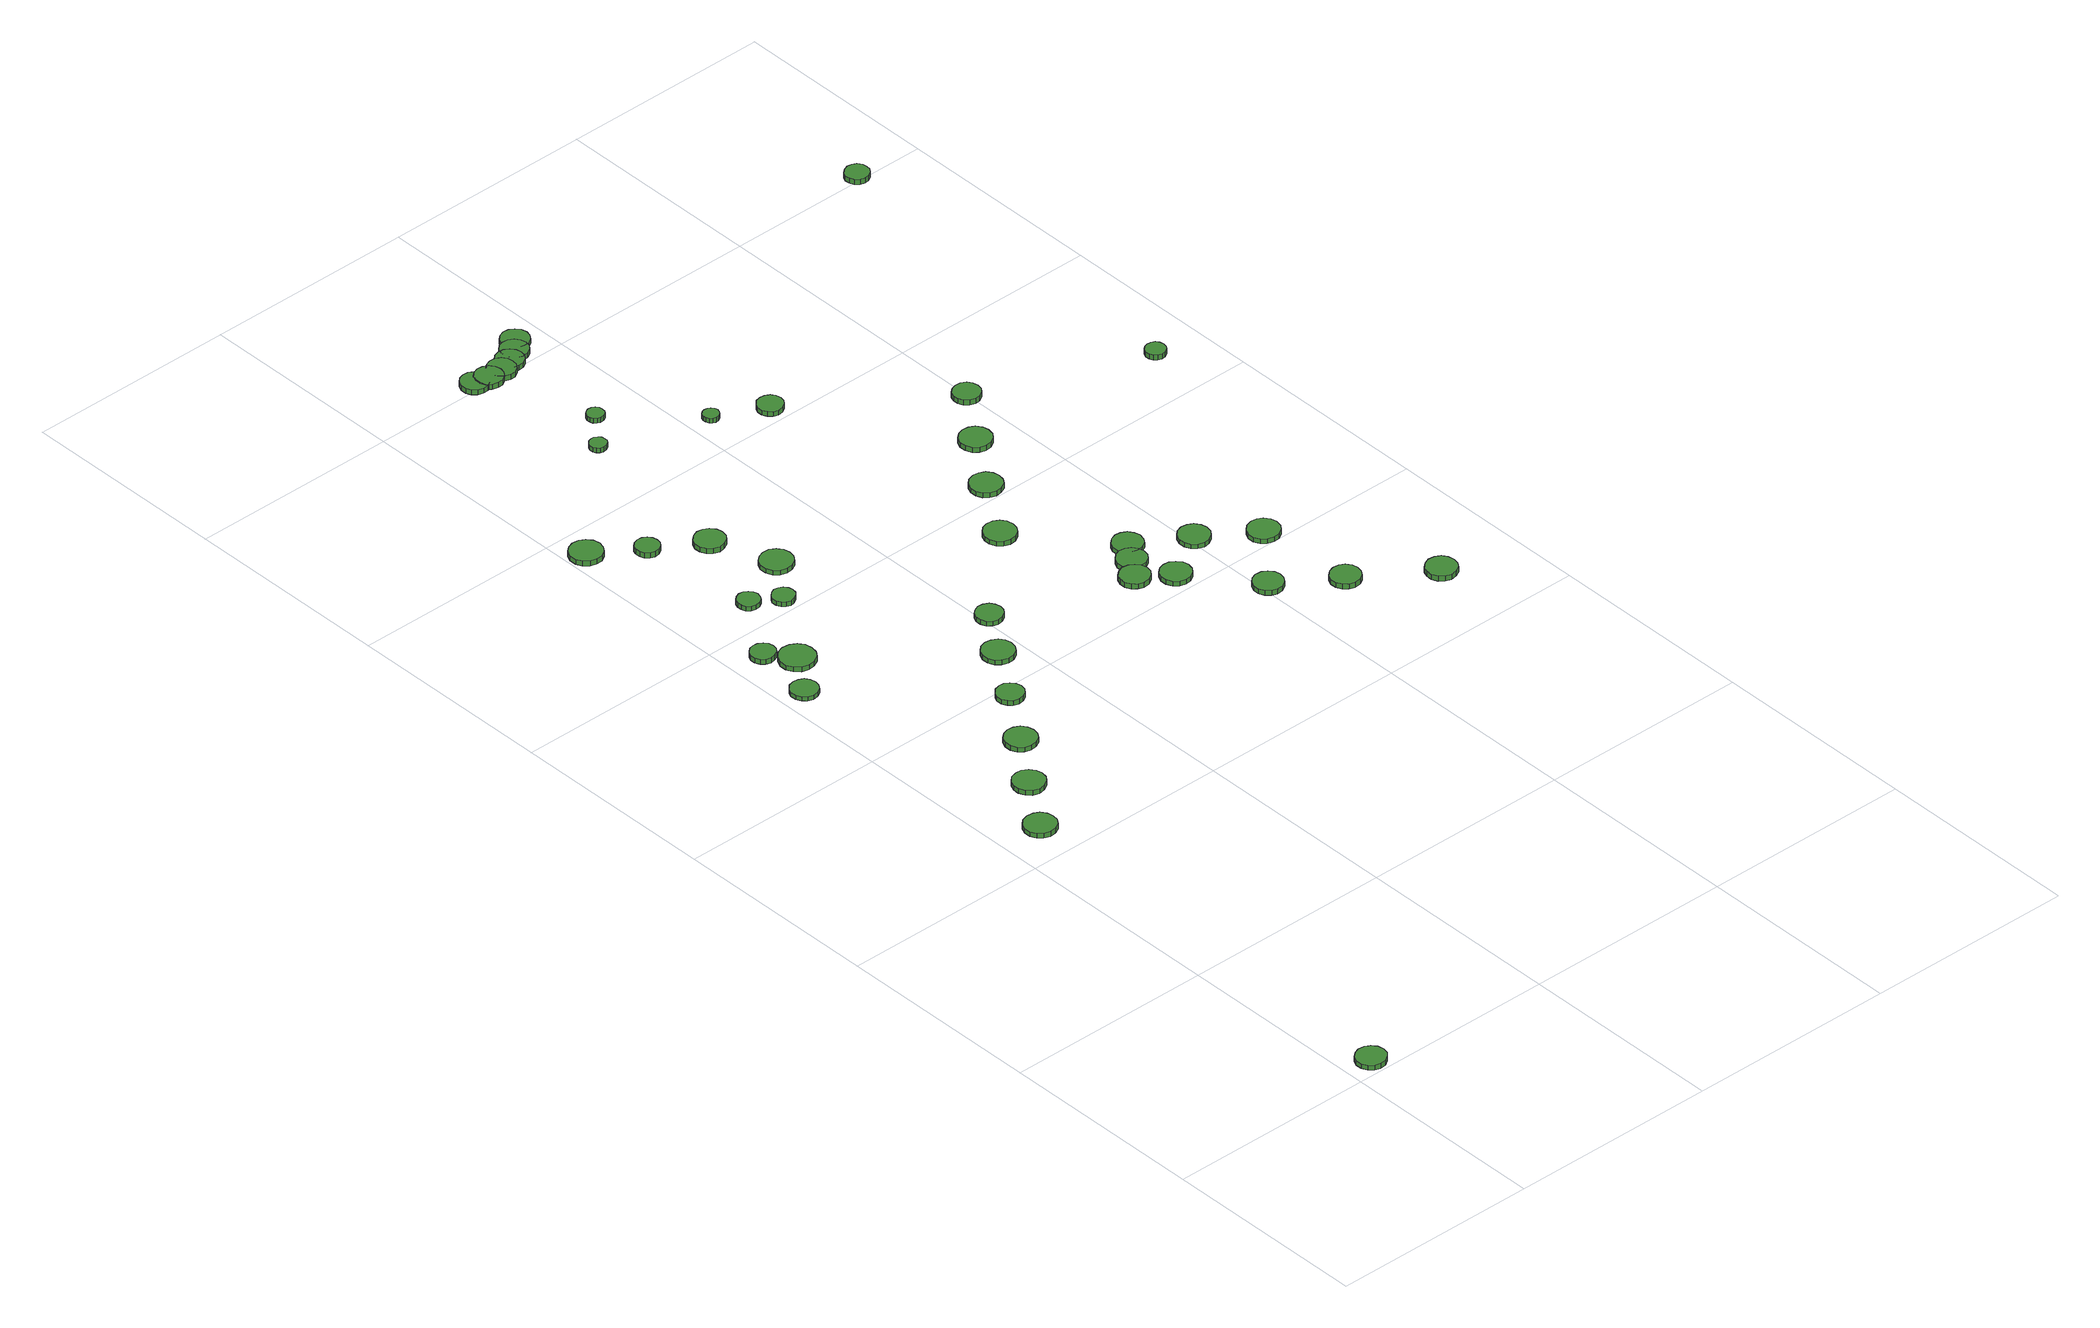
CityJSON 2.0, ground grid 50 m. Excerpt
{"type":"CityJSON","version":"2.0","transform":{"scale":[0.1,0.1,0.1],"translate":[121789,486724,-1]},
"CityObjects":{
"tree1":{"type":"SolitaryVegetationObject","attributes":{"function":"something"},"geometry":[{"type":"MultiSurface","lod":"1","boundaries":[[[0,1,2,3,4,5,6,7,8,9,10,11,12,13,14]],[[15,16,17,18,19,20,21,22,23,24,25,26,27,28,29]],[[0,29,28,1]],[[1,28,27,2]],[[2,27,26,3]],[[3,26,25,4]],[[4,25,24,5]],[[5,24,23,6]],[[6,23,22,7]],[[7,22,21,8]],[[8,21,20,9]],[[9,20,19,10]],[[10,19,18,11]],[[11,18,17,12]],[[12,17,16,13]],[[13,16,15,14]],[[14,15,29,0]]]}]},
"tree2":{"type":"SolitaryVegetationObject","attributes":{"function":"something"},"geometry":[{"type":"MultiSurface","lod":"1","boundaries":[[[30,31,32,33,34,35,36,37,38,39,40,41,42,43,44]],[[45,46,47,48,49,50,51,52,53,54,55,56,57,58,59]],[[30,59,58,31]],[[31,58,57,32]],[[32,57,56,33]],[[33,56,55,34]],[[34,55,54,35]],[[35,54,53,36]],[[36,53,52,37]],[[37,52,51,38]],[[38,51,50,39]],[[39,50,49,40]],[[40,49,48,41]],[[41,48,47,42]],[[42,47,46,43]],[[43,46,45,44]],[[44,45,59,30]]]}]},
"tree3":{"type":"SolitaryVegetationObject","attributes":{"function":"something"},"geometry":[{"type":"MultiSurface","lod":"1","boundaries":[[[60,61,62,63,64,65,66,67,68,69,70,71,72,73,74]],[[75,76,77,78,79,80,81,82,83,84,85,86,87,88,89]],[[60,89,88,61]],[[61,88,87,62]],[[62,87,86,63]],[[63,86,85,64]],[[64,85,84,65]],[[65,84,83,66]],[[66,83,82,67]],[[67,82,81,68]],[[68,81,80,69]],[[69,80,79,70]],[[70,79,78,71]],[[71,78,77,72]],[[72,77,76,73]],[[73,76,75,74]],[[74,75,89,60]]]}]},
"tree4":{"type":"SolitaryVegetationObject","attributes":{"function":"something"},"geometry":[{"type":"MultiSurface","lod":"1","boundaries":[[[90,91,92,93,94,95,96,97,98,99,100,101,102,103,104]],[[105,106,107,108,109,110,111,112,113,114,115,116,117,118,119]],[[90,119,118,91]],[[91,118,117,92]],[[92,117,116,93]],[[93,116,115,94]],[[94,115,114,95]],[[95,114,113,96]],[[96,113,112,97]],[[97,112,111,98]],[[98,111,110,99]],[[99,110,109,100]],[[100,109,108,101]],[[101,108,107,102]],[[102,107,106,103]],[[103,106,105,104]],[[104,105,119,90]]]}]},
"tree5":{"type":"SolitaryVegetationObject","attributes":{"function":"something"},"geometry":[{"type":"MultiSurface","lod":"1","boundaries":[[[120,121,122,123,124,125,126,127,128,129,130,131,132,133,134]],[[135,136,137,138,139,140,141,142,143,144,145,146,147,148,149]],[[120,149,148,121]],[[121,148,147,122]],[[122,147,146,123]],[[123,146,145,124]],[[124,145,144,125]],[[125,144,143,126]],[[126,143,142,127]],[[127,142,141,128]],[[128,141,140,129]],[[129,140,139,130]],[[130,139,138,131]],[[131,138,137,132]],[[132,137,136,133]],[[133,136,135,134]],[[134,135,149,120]]]}]},
"tree6":{"type":"SolitaryVegetationObject","attributes":{"function":"something"},"geometry":[{"type":"MultiSurface","lod":"1","boundaries":[[[150,151,152,153,154,155,156,157,158,159,160,161,162,163,164]],[[165,166,167,168,169,170,171,172,173,174,175,176,177,178,179]],[[150,179,178,151]],[[151,178,177,152]],[[152,177,176,153]],[[153,176,175,154]],[[154,175,174,155]],[[155,174,173,156]],[[156,173,172,157]],[[157,172,171,158]],[[158,171,170,159]],[[159,170,169,160]],[[160,169,168,161]],[[161,168,167,162]],[[162,167,166,163]],[[163,166,165,164]],[[164,165,179,150]]]}]},
"tree7":{"type":"SolitaryVegetationObject","attributes":{"function":"something"},"geometry":[{"type":"MultiSurface","lod":"1","boundaries":[[[180,181,182,183,184,185,186,187,188,189,190,191,192,193,194]],[[195,196,197,198,199,200,201,202,203,204,205,206,207,208,209]],[[180,209,208,181]],[[181,208,207,182]],[[182,207,206,183]],[[183,206,205,184]],[[184,205,204,185]],[[185,204,203,186]],[[186,203,202,187]],[[187,202,201,188]],[[188,201,200,189]],[[189,200,199,190]],[[190,199,198,191]],[[191,198,197,192]],[[192,197,196,193]],[[193,196,195,194]],[[194,195,209,180]]]}]},
"tree8":{"type":"SolitaryVegetationObject","attributes":{"function":"something"},"geometry":[{"type":"MultiSurface","lod":"1","boundaries":[[[210,211,212,213,214,215,216,217,218,219,220,221,222,223,224]],[[225,226,227,228,229,230,231,232,233,234,235,236,237,238,239]],[[210,239,238,211]],[[211,238,237,212]],[[212,237,236,213]],[[213,236,235,214]],[[214,235,234,215]],[[215,234,233,216]],[[216,233,232,217]],[[217,232,231,218]],[[218,231,230,219]],[[219,230,229,220]],[[220,229,228,221]],[[221,228,227,222]],[[222,227,226,223]],[[223,226,225,224]],[[224,225,239,210]]]}]},
"tree9":{"type":"SolitaryVegetationObject","attributes":{"function":"something"},"geometry":[{"type":"MultiSurface","lod":"1","boundaries":[[[240,241,242,243,244,245,246,247,248,249,250,251,252,253,254]],[[255,256,257,258,259,260,261,262,263,264,265,266,267,268,269]],[[240,269,268,241]],[[241,268,267,242]],[[242,267,266,243]],[[243,266,265,244]],[[244,265,264,245]],[[245,264,263,246]],[[246,263,262,247]],[[247,262,261,248]],[[248,261,260,249]],[[249,260,259,250]],[[250,259,258,251]],[[251,258,257,252]],[[252,257,256,253]],[[253,256,255,254]],[[254,255,269,240]]]}]},
"tree10":{"type":"SolitaryVegetationObject","attributes":{"function":"something"},"geometry":[{"type":"MultiSurface","lod":"1","boundaries":[[[270,271,272,273,274,275,276,277,278,279,280,281,282,283,284]],[[285,286,287,288,289,290,291,292,293,294,295,296,297,298,299]],[[270,299,298,271]],[[271,298,297,272]],[[272,297,296,273]],[[273,296,295,274]],[[274,295,294,275]],[[275,294,293,276]],[[276,293,292,277]],[[277,292,291,278]],[[278,291,290,279]],[[279,290,289,280]],[[280,289,288,281]],[[281,288,287,282]],[[282,287,286,283]],[[283,286,285,284]],[[284,285,299,270]]]}]},
"tree11":{"type":"SolitaryVegetationObject","attributes":{"function":"something"},"geometry":[{"type":"MultiSurface","lod":"1","boundaries":[[[300,301,302,303,304,305,306,307,308,309,310,311,312,313,314]],[[315,316,317,318,319,320,321,322,323,324,325,326,327,328,329]],[[300,329,328,301]],[[301,328,327,302]],[[302,327,326,303]],[[303,326,325,304]],[[304,325,324,305]],[[305,324,323,306]],[[306,323,322,307]],[[307,322,321,308]],[[308,321,320,309]],[[309,320,319,310]],[[310,319,318,311]],[[311,318,317,312]],[[312,317,316,313]],[[313,316,315,314]],[[314,315,329,300]]]}]},
"tree12":{"type":"SolitaryVegetationObject","attributes":{"function":"something"},"geometry":[{"type":"MultiSurface","lod":"1","boundaries":[[[330,331,332,333,334,335,336,337,338,339,340,341,342,343,344]],[[345,346,347,348,349,350,351,352,353,354,355,356,357,358,359]],[[330,359,358,331]],[[331,358,357,332]],[[332,357,356,333]],[[333,356,355,334]],[[334,355,354,335]],[[335,354,353,336]],[[336,353,352,337]],[[337,352,351,338]],[[338,351,350,339]],[[339,350,349,340]],[[340,349,348,341]],[[341,348,347,342]],[[342,347,346,343]],[[343,346,345,344]],[[344,345,359,330]]]}]},
"tree13":{"type":"SolitaryVegetationObject","attributes":{"function":"something"},"geometry":[{"type":"MultiSurface","lod":"1","boundaries":[[[360,361,362,363,364,365,366,367,368,369,370,371,372,373,374]],[[375,376,377,378,379,380,381,382,383,384,385,386,387,388,389]],[[360,389,388,361]],[[361,388,387,362]],[[362,387,386,363]],[[363,386,385,364]],[[364,385,384,365]],[[365,384,383,366]],[[366,383,382,367]],[[367,382,381,368]],[[368,381,380,369]],[[369,380,379,370]],[[370,379,378,371]],[[371,378,377,372]],[[372,377,376,373]],[[373,376,375,374]],[[374,375,389,360]]]}]},
"tree14":{"type":"SolitaryVegetationObject","attributes":{"function":"something"},"geometry":[{"type":"MultiSurface","lod":"1","boundaries":[[[390,391,392,393,394,395,396,397,398,399,400,401,402,403,404]],[[405,406,407,408,409,410,411,412,413,414,415,416,417,418,419]],[[390,419,418,391]],[[391,418,417,392]],[[392,417,416,393]],[[393,416,415,394]],[[394,415,414,395]],[[395,414,413,396]],[[396,413,412,397]],[[397,412,411,398]],[[398,411,410,399]],[[399,410,409,400]],[[400,409,408,401]],[[401,408,407,402]],[[402,407,406,403]],[[403,406,405,404]],[[404,405,419,390]]]}]},
"tree15":{"type":"SolitaryVegetationObject","attributes":{"function":"something"},"geometry":[{"type":"MultiSurface","lod":"1","boundaries":[[[420,421,422,423,424,425,426,427,428,429,430,431,432,433,434]],[[435,436,437,438,439,440,441,442,443,444,445,446,447,448,449]],[[420,449,448,421]],[[421,448,447,422]],[[422,447,446,423]],[[423,446,445,424]],[[424,445,444,425]],[[425,444,443,426]],[[426,443,442,427]],[[427,442,441,428]],[[428,441,440,429]],[[429,440,439,430]],[[430,439,438,431]],[[431,438,437,432]],[[432,437,436,433]],[[433,436,435,434]],[[434,435,449,420]]]}]},
"tree16":{"type":"SolitaryVegetationObject","attributes":{"function":"something"},"geometry":[{"type":"MultiSurface","lod":"1","boundaries":[[[450,451,452,453,454,455,456,457,458,459,460,461,462,463,464]],[[465,466,467,468,469,470,471,472,473,474,475,476,477,478,479]],[[450,479,478,451]],[[451,478,477,452]],[[452,477,476,453]],[[453,476,475,454]],[[454,475,474,455]],[[455,474,473,456]],[[456,473,472,457]],[[457,472,471,458]],[[458,471,470,459]],[[459,470,469,460]],[[460,469,468,461]],[[461,468,467,462]],[[462,467,466,463]],[[463,466,465,464]],[[464,465,479,450]]]}]},
"tree17":{"type":"SolitaryVegetationObject","attributes":{"function":"something"},"geometry":[{"type":"MultiSurface","lod":"1","boundaries":[[[480,481,482,483,484,485,486,487,488,489,490,491,492,493,494]],[[495,496,497,498,499,500,501,502,503,504,505,506,507,508,509]],[[480,509,508,481]],[[481,508,507,482]],[[482,507,506,483]],[[483,506,505,484]],[[484,505,504,485]],[[485,504,503,486]],[[486,503,502,487]],[[487,502,501,488]],[[488,501,500,489]],[[489,500,499,490]],[[490,499,498,491]],[[491,498,497,492]],[[492,497,496,493]],[[493,496,495,494]],[[494,495,509,480]]]}]},
"tree18":{"type":"SolitaryVegetationObject","attributes":{"function":"something"},"geometry":[{"type":"MultiSurface","lod":"1","boundaries":[[[510,511,512,513,514,515,516,517,518,519,520,521,522,523,524]],[[525,526,527,528,529,530,531,532,533,534,535,536,537,538,539]],[[510,539,538,511]],[[511,538,537,512]],[[512,537,536,513]],[[513,536,535,514]],[[514,535,534,515]],[[515,534,533,516]],[[516,533,532,517]],[[517,532,531,518]],[[518,531,530,519]],[[519,530,529,520]],[[520,529,528,521]],[[521,528,527,522]],[[522,527,526,523]],[[523,526,525,524]],[[524,525,539,510]]]}]},
"tree19":{"type":"SolitaryVegetationObject","attributes":{"function":"something"},"geometry":[{"type":"MultiSurface","lod":"1","boundaries":[[[540,541,542,543,544,545,546,547,548,549,550,551,552,553,554]],[[555,556,557,558,559,560,561,562,563,564,565,566,567,568,569]],[[540,569,568,541]],[[541,568,567,542]],[[542,567,566,543]],[[543,566,565,544]],[[544,565,564,545]],[[545,564,563,546]],[[546,563,562,547]],[[547,562,561,548]],[[548,561,560,549]],[[549,560,559,550]],[[550,559,558,551]],[[551,558,557,552]],[[552,557,556,553]],[[553,556,555,554]],[[554,555,569,540]]]}]},
"tree20":{"type":"SolitaryVegetationObject","attributes":{"function":"something"},"geometry":[{"type":"MultiSurface","lod":"1","boundaries":[[[570,571,572,573,574,575,576,577,578,579,580,581,582,583,584]],[[585,586,587,588,589,590,591,592,593,594,595,596,597,598,599]],[[570,599,598,571]],[[571,598,597,572]],[[572,597,596,573]],[[573,596,595,574]],[[574,595,594,575]],[[575,594,593,576]],[[576,593,592,577]],[[577,592,591,578]],[[578,591,590,579]],[[579,590,589,580]],[[580,589,588,581]],[[581,588,587,582]],[[582,587,586,583]],[[583,586,585,584]],[[584,585,599,570]]]}]},
"tree21":{"type":"SolitaryVegetationObject","attributes":{"function":"something"},"geometry":[{"type":"MultiSurface","lod":"1","boundaries":[[[600,601,602,603,604,605,606,607,608,609,610,611,612,613,614]],[[615,616,617,618,619,620,621,622,623,624,625,626,627,628,629]],[[600,629,628,601]],[[601,628,627,602]],[[602,627,626,603]],[[603,626,625,604]],[[604,625,624,605]],[[605,624,623,606]],[[606,623,622,607]],[[607,622,621,608]],[[608,621,620,609]],[[609,620,619,610]],[[610,619,618,611]],[[611,618,617,612]],[[612,617,616,613]],[[613,616,615,614]],[[614,615,629,600]]]}]},
"tree22":{"type":"SolitaryVegetationObject","attributes":{"function":"something"},"geometry":[{"type":"MultiSurface","lod":"1","boundaries":[[[630,631,632,633,634,635,636,637,638,639,640,641,642,643,644]],[[645,646,647,648,649,650,651,652,653,654,655,656,657,658,659]],[[630,659,658,631]],[[631,658,657,632]],[[632,657,656,633]],[[633,656,655,634]],[[634,655,654,635]],[[635,654,653,636]],[[636,653,652,637]],[[637,652,651,638]],[[638,651,650,639]],[[639,650,649,640]],[[640,649,648,641]],[[641,648,647,642]],[[642,647,646,643]],[[643,646,645,644]],[[644,645,659,630]]]}]},
"tree23":{"type":"SolitaryVegetationObject","attributes":{"function":"something"},"geometry":[{"type":"MultiSurface","lod":"1","boundaries":[[[660,661,662,663,664,665,666,667,668,669,670,671,672,673,674]],[[675,676,677,678,679,680,681,682,683,684,685,686,687,688,689]],[[660,689,688,661]],[[661,688,687,662]],[[662,687,686,663]],[[663,686,685,664]],[[664,685,684,665]],[[665,684,683,666]],[[666,683,682,667]],[[667,682,681,668]],[[668,681,680,669]],[[669,680,679,670]],[[670,679,678,671]],[[671,678,677,672]],[[672,677,676,673]],[[673,676,675,674]],[[674,675,689,660]]]}]},
"tree24":{"type":"SolitaryVegetationObject","attributes":{"function":"something"},"geometry":[{"type":"MultiSurface","lod":"1","boundaries":[[[690,691,692,693,694,695,696,697,698,699,700,701,702,703,704]],[[705,706,707,708,709,710,711,712,713,714,715,716,717,718,719]],[[690,719,718,691]],[[691,718,717,692]],[[692,717,716,693]],[[693,716,715,694]],[[694,715,714,695]],[[695,714,713,696]],[[696,713,712,697]],[[697,712,711,698]],[[698,711,710,699]],[[699,710,709,700]],[[700,709,708,701]],[[701,708,707,702]],[[702,707,706,703]],[[703,706,705,704]],[[704,705,719,690]]]}]},
"tree25":{"type":"SolitaryVegetationObject","attributes":{"function":"something"},"geometry":[{"type":"MultiSurface","lod":"1","boundaries":[[[720,721,722,723,724,725,726,727,728,729,730,731,732,733,734]],[[735,736,737,738,739,740,741,742,743,744,745,746,747,748,749]],[[720,749,748,721]],[[721,748,747,722]],[[722,747,746,723]],[[723,746,745,724]],[[724,745,744,725]],[[725,744,743,726]],[[726,743,742,727]],[[727,742,741,728]],[[728,741,740,729]],[[729,740,739,730]],[[730,739,738,731]],[[731,738,737,732]],[[732,737,736,733]],[[733,736,735,734]],[[734,735,749,720]]]}]},
"tree26":{"type":"SolitaryVegetationObject","attributes":{"function":"something"},"geometry":[{"type":"MultiSurface","lod":"1","boundaries":[[[750,751,752,753,754,755,756,757,758,759,760,761,762,763,764]],[[765,766,767,768,769,770,771,772,773,774,775,776,777,778,779]],[[750,779,778,751]],[[751,778,777,752]],[[752,777,776,753]],[[753,776,775,754]],[[754,775,774,755]],[[755,774,773,756]],[[756,773,772,757]],[[757,772,771,758]],[[758,771,770,759]],[[759,770,769,760]],[[760,769,768,761]],[[761,768,767,762]],[[762,767,766,763]],[[763,766,765,764]],[[764,765,779,750]]]}]},
"tree27":{"type":"SolitaryVegetationObject","attributes":{"function":"something"},"geometry":[{"type":"MultiSurface","lod":"1","boundaries":[[[780,781,782,783,784,785,786,787,788,789,790,791,792,793,794]],[[795,796,797,798,799,800,801,802,803,804,805,806,807,808,809]],[[780,809,808,781]],[[781,808,807,782]],[[782,807,806,783]],[[783,806,805,784]],[[784,805,804,785]],[[785,804,803,786]],[[786,803,802,787]],[[787,802,801,788]],[[788,801,800,789]],[[789,800,799,790]],[[790,799,798,791]],[[791,798,797,792]],[[792,797,796,793]],[[793,796,795,794]],[[794,795,809,780]]]}]},
"tree28":{"type":"SolitaryVegetationObject","attributes":{"function":"something"},"geometry":[{"type":"MultiSurface","lod":"1","boundaries":[[[810,811,812,813,814,815,816,817,818,819,820,821,822,823,824]],[[825,826,827,828,829,830,831,832,833,834,835,836,837,838,839]],[[810,839,838,811]],[[811,838,837,812]],[[812,837,836,813]],[[813,836,835,814]],[[814,835,834,815]],[[815,834,833,816]],[[816,833,832,817]],[[817,832,831,818]],[[818,831,830,819]],[[819,830,829,820]],[[820,829,828,821]],[[821,828,827,822]],[[822,827,826,823]],[[823,826,825,824]],[[824,825,839,810]]]}]},
"tree29":{"type":"SolitaryVegetationObject","attributes":{"function":"something"},"geometry":[{"type":"MultiSurface","lod":"1","boundaries":[[[840,841,842,843,844,845,846,847,848,849,850,851,852,853,854]],[[855,856,857,858,859,860,861,862,863,864,865,866,867,868,869]],[[840,869,868,841]],[[841,868,867,842]],[[842,867,866,843]],[[843,866,865,844]],[[844,865,864,845]],[[845,864,863,846]],[[846,863,862,847]],[[847,862,861,848]],[[848,861,860,849]],[[849,860,859,850]],[[850,859,858,851]],[[851,858,857,852]],[[852,857,856,853]],[[853,856,855,854]],[[854,855,869,840]]]}]},
"tree30":{"type":"SolitaryVegetationObject","attributes":{"function":"something"},"geometry":[{"type":"MultiSurface","lod":"1","boundaries":[[[870,871,872,873,874,875,876,877,878,879,880,881,882,883,884]],[[885,886,887,888,889,890,891,892,893,894,895,896,897,898,899]],[[870,899,898,871]],[[871,898,897,872]],[[872,897,896,873]],[[873,896,895,874]],[[874,895,894,875]],[[875,894,893,876]],[[876,893,892,877]],[[877,892,891,878]],[[878,891,890,879]],[[879,890,889,880]],[[880,889,888,881]],[[881,888,887,882]],[[882,887,886,883]],[[883,886,885,884]],[[884,885,899,870]]]}]},
"tree31":{"type":"SolitaryVegetationObject","attributes":{"function":"something"},"geometry":[{"type":"MultiSurface","lod":"1","boundaries":[[[900,901,902,903,904,905,906,907,908,909,910,911,912,913,914]],[[915,916,917,918,919,920,921,922,923,924,925,926,927,928,929]],[[900,929,928,901]],[[901,928,927,902]],[[902,927,926,903]],[[903,926,925,904]],[[904,925,924,905]],[[905,924,923,906]],[[906,923,922,907]],[[907,922,921,908]],[[908,921,920,909]],[[909,920,919,910]],[[910,919,918,911]],[[911,918,917,912]],[[912,917,916,913]],[[913,916,915,914]],[[914,915,929,900]]]}]},
"tree32":{"type":"SolitaryVegetationObject","attributes":{"function":"something"},"geometry":[{"type":"MultiSurface","lod":"1","boundaries":[[[930,931,932,933,934,935,936,937,938,939,940,941,942,943,944]],[[945,946,947,948,949,950,951,952,953,954,955,956,957,958,959]],[[930,959,958,931]],[[931,958,957,932]],[[932,957,956,933]],[[933,956,955,934]],[[934,955,954,935]],[[935,954,953,936]],[[936,953,952,937]],[[937,952,951,938]],[[938,951,950,939]],[[939,950,949,940]],[[940,949,948,941]],[[941,948,947,942]],[[942,947,946,943]],[[943,946,945,944]],[[944,945,959,930]]]}]},
"tree33":{"type":"SolitaryVegetationObject","attributes":{"function":"something"},"geometry":[{"type":"MultiSurface","lod":"1","boundaries":[[[960,961,962,963,964,965,966,967,968,969,970,971,972,973,974]],[[975,976,977,978,979,980,981,982,983,984,985,986,987,988,989]],[[960,989,988,961]],[[961,988,987,962]],[[962,987,986,963]],[[963,986,985,964]],[[964,985,984,965]],[[965,984,983,966]],[[966,983,982,967]],[[967,982,981,968]],[[968,981,980,969]],[[969,980,979,970]],[[970,979,978,971]],[[971,978,977,972]],[[972,977,976,973]],[[973,976,975,974]],[[974,975,989,960]]]}]},
"tree34":{"type":"SolitaryVegetationObject","attributes":{"function":"something"},"geometry":[{"type":"MultiSurface","lod":"1","boundaries":[[[990,991,992,993,994,995,996,997,998,999,1000,1001,1002,1003,1004]],[[1005,1006,1007,1008,1009,1010,1011,1012,1013,1014,1015,1016,1017,1018,1019]],[[990,1019,1018,991]],[[991,1018,1017,992]],[[992,1017,1016,993]],[[993,1016,1015,994]],[[994,1015,1014,995]],[[995,1014,1013,996]],[[996,1013,1012,997]],[[997,1012,1011,998]],[[998,1011,1010,999]],[[999,1010,1009,1000]],[[1000,1009,1008,1001]],[[1001,1008,1007,1002]],[[1002,1007,1006,1003]],[[1003,1006,1005,1004]],[[1004,1005,1019,990]]]}]},
"tree35":{"type":"SolitaryVegetationObject","attributes":{"function":"something"},"geometry":[{"type":"MultiSurface","lod":"1","boundaries":[[[1020,1021,1022,1023,1024,1025,1026,1027,1028,1029,1030,1031,1032,1033,1034]],[[1035,1036,1037,1038,1039,1040,1041,1042,1043,1044,1045,1046,1047,1048,1049]],[[1020,1049,1048,1021]],[[1021,1048,1047,1022]],[[1022,1047,1046,1023]],[[1023,1046,1045,1024]],[[1024,1045,1044,1025]],[[1025,1044,1043,1026]],[[1026,1043,1042,1027]],[[1027,1042,1041,1028]],[[1028,1041,1040,1029]],[[1029,1040,1039,1030]],[[1030,1039,1038,1031]],[[1031,1038,1037,1032]],[[1032,1037,1036,1033]],[[1033,1036,1035,1034]],[[1034,1035,1049,1020]]]}]},
"tree36":{"type":"SolitaryVegetationObject","attributes":{"function":"something"},"geometry":[{"type":"MultiSurface","lod":"1","boundaries":[[[1050,1051,1052,1053,1054,1055,1056,1057,1058,1059,1060,1061,1062,1063,1064]],[[1065,1066,1067,1068,1069,1070,1071,1072,1073,1074,1075,1076,1077,1078,1079]],[[1050,1079,1078,1051]],[[1051,1078,1077,1052]],[[1052,1077,1076,1053]],[[1053,1076,1075,1054]],[[1054,1075,1074,1055]],[[1055,1074,1073,1056]],[[1056,1073,1072,1057]],[[1057,1072,1071,1058]],[[1058,1071,1070,1059]],[[1059,1070,1069,1060]],[[1060,1069,1068,1061]],[[1061,1068,1067,1062]],[[1062,1067,1066,1063]],[[1063,1066,1065,1064]],[[1064,1065,1079,1050]]]}]},
"tree37":{"type":"SolitaryVegetationObject","attributes":{"function":"something"},"geometry":[{"type":"MultiSurface","lod":"1","boundaries":[[[1080,1081,1082,1083,1084,1085,1086,1087,1088,1089,1090,1091,1092,1093,1094]],[[1095,1096,1097,1098,1099,1100,1101,1102,1103,1104,1105,1106,1107,1108,1109]],[[1080,1109,1108,1081]],[[1081,1108,1107,1082]],[[1082,1107,1106,1083]],[[1083,1106,1105,1084]],[[1084,1105,1104,1085]],[[1085,1104,1103,1086]],[[1086,1103,1102,1087]],[[1087,1102,1101,1088]],[[1088,1101,1100,1089]],[[1089,1100,1099,1090]],[[1090,1099,1098,1091]],[[1091,1098,1097,1092]],[[1092,1097,1096,1093]],[[1093,1096,1095,1094]],[[1094,1095,1109,1080]]]}]},
"tree38":{"type":"SolitaryVegetationObject","attributes":{"function":"something"},"geometry":[{"type":"MultiSurface","lod":"1","boundaries":[[[1110,1111,1112,1113,1114,1115,1116,1117,1118,1119,1120,1121,1122,1123,1124]],[[1125,1126,1127,1128,1129,1130,1131,1132,1133,1134,1135,1136,1137,1138,1139]],[[1110,1139,1138,1111]],[[1111,1138,1137,1112]],[[1112,1137,1136,1113]],[[1113,1136,1135,1114]],[[1114,1135,1134,1115]],[[1115,1134,1133,1116]],[[1116,1133,1132,1117]],[[1117,1132,1131,1118]],[[1118,1131,1130,1119]],[[1119,1130,1129,1120]],[[1120,1129,1128,1121]],[[1121,1128,1127,1122]],[[1122,1127,1126,1123]],[[1123,1126,1125,1124]],[[1124,1125,1139,1110]]]}]},
"tree39":{"type":"SolitaryVegetationObject","attributes":{"function":"something"},"geometry":[{"type":"MultiSurface","lod":"1","boundaries":[[[1140,1141,1142,1143,1144,1145,1146,1147,1148,1149,1150,1151,1152,1153,1154]],[[1155,1156,1157,1158,1159,1160,1161,1162,1163,1164,1165,1166,1167,1168,1169]],[[1140,1169,1168,1141]],[[1141,1168,1167,1142]],[[1142,1167,1166,1143]],[[1143,1166,1165,1144]],[[1144,1165,1164,1145]],[[1145,1164,1163,1146]],[[1146,1163,1162,1147]],[[1147,1162,1161,1148]],[[1148,1161,1160,1149]],[[1149,1160,1159,1150]],[[1150,1159,1158,1151]],[[1151,1158,1157,1152]],[[1152,1157,1156,1153]],[[1153,1156,1155,1154]],[[1154,1155,1169,1140]]]}]},
"tree40":{"type":"SolitaryVegetationObject","attributes":{"function":"something"},"geometry":[{"type":"MultiSurface","lod":"1","boundaries":[[[1170,1171,1172,1173,1174,1175,1176,1177,1178,1179,1180,1181,1182,1183,1184]],[[1185,1186,1187,1188,1189,1190,1191,1192,1193,1194,1195,1196,1197,1198,1199]],[[1170,1199,1198,1171]],[[1171,1198,1197,1172]],[[1172,1197,1196,1173]],[[1173,1196,1195,1174]],[[1174,1195,1194,1175]],[[1175,1194,1193,1176]],[[1176,1193,1192,1177]],[[1177,1192,1191,1178]],[[1178,1191,1190,1179]],[[1179,1190,1189,1180]],[[1180,1189,1188,1181]],[[1181,1188,1187,1182]],[[1182,1187,1186,1183]],[[1183,1186,1185,1184]],[[1184,1185,1199,1170]]]}]},
"tree41":{"type":"SolitaryVegetationObject","attributes":{"function":"something"},"geometry":[{"type":"MultiSurface","lod":"1","boundaries":[[[1200,1201,1202,1203,1204,1205,1206,1207,1208,1209,1210,1211,1212,1213,1214]],[[1215,1216,1217,1218,1219,1220,1221,1222,1223,1224,1225,1226,1227,1228,1229]],[[1200,1229,1228,1201]],[[1201,1228,1227,1202]],[[1202,1227,1226,1203]],[[1203,1226,1225,1204]],[[1204,1225,1224,1205]],[[1205,1224,1223,1206]],[[1206,1223,1222,1207]],[[1207,1222,1221,1208]],[[1208,1221,1220,1209]],[[1209,1220,1219,1210]],[[1210,1219,1218,1211]],[[1211,1218,1217,1212]],[[1212,1217,1216,1213]],[[1213,1216,1215,1214]],[[1214,1215,1229,1200]]]}]}
},
"vertices":[
[99,38,20],[96,53,20],[87,64,20],[75,71,20],[60,73,20],[47,68,20],[36,59,20],[30,46,20],[30,31,20],[36,18,20],[47,8,20],[60,4,20],[75,5,20],[87,13,20],[96,24,20],[96,24,8],[87,13,8],[75,5,8],[60,4,8],[47,8,8],[36,18,8],[30,31,8],[30,46,8],[36,59,8],[47,68,8],[60,73,8],[75,71,8],[87,64,8],[96,53,8],[99,38,8],
[138,1094,20],[135,1109,20],[126,1122,20],[113,1129,20],[97,1131,20],[82,1126,20],[71,1116,20],[65,1102,20],[65,1086,20],[71,1072,20],[82,1062,20],[97,1057,20],[113,1059,20],[126,1066,20],[135,1079,20],[135,1079,8],[126,1066,8],[113,1059,8],[97,1057,8],[82,1062,8],[71,1072,8],[65,1086,8],[65,1102,8],[71,1116,8],[82,1126,8],[97,1131,8],[113,1129,8],[126,1122,8],[135,1109,8],[138,1094,8],
[222,1220,19],[219,1235,19],[210,1248,19],[196,1256,19],[181,1257,19],[166,1253,19],[155,1242,19],[149,1228,19],[149,1213,19],[155,1199,19],[166,1188,19],[181,1183,19],[196,1185,19],[210,1193,19],[219,1205,19],[219,1205,7],[210,1193,7],[196,1185,7],[181,1183,7],[166,1188,7],[155,1199,7],[149,1213,7],[149,1228,7],[155,1242,7],[166,1253,7],[181,1257,7],[196,1256,7],[210,1248,7],[219,1235,7],[222,1220,7],
[91,1772,16],[88,1785,16],[81,1796,16],[69,1802,16],[56,1804,16],[43,1800,16],[34,1791,16],[28,1779,16],[28,1765,16],[34,1753,16],[43,1744,16],[56,1740,16],[69,1742,16],[81,1748,16],[88,1759,16],[88,1759,6],[81,1748,6],[69,1742,6],[56,1740,6],[43,1744,6],[34,1753,6],[28,1765,6],[28,1779,6],[34,1791,6],[43,1800,6],[56,1804,6],[69,1802,6],[81,1796,6],[88,1785,6],[91,1772,6],
[108,1921,19],[106,1933,19],[99,1942,19],[88,1948,19],[76,1949,19],[65,1946,19],[56,1938,19],[51,1927,19],[51,1915,19],[56,1904,19],[65,1896,19],[76,1892,19],[88,1894,19],[99,1900,19],[106,1909,19],[106,1909,6],[99,1900,6],[88,1894,6],[76,1892,6],[65,1896,6],[56,1904,6],[51,1915,6],[51,1927,6],[56,1938,6],[65,1946,6],[76,1949,6],[88,1948,6],[99,1942,6],[106,1933,6],[108,1921,6],
[309,1341,20],[306,1356,20],[297,1369,20],[284,1376,20],[268,1378,20],[254,1373,20],[242,1363,20],[236,1349,20],[236,1333,20],[242,1319,20],[254,1309,20],[268,1304,20],[284,1306,20],[297,1313,20],[306,1326,20],[306,1326,8],[297,1313,8],[284,1306,8],[268,1304,8],[254,1309,8],[242,1319,8],[236,1333,8],[236,1349,8],[242,1363,8],[254,1373,8],[268,1378,8],[284,1376,8],[297,1369,8],[306,1356,8],[309,1341,8],
[164,1864,17],[161,1881,17],[151,1894,17],[136,1903,17],[119,1905,17],[103,1900,17],[90,1888,17],[83,1872,17],[83,1855,17],[90,1840,17],[103,1828,17],[119,1823,17],[136,1825,17],[151,1833,17],[161,1847,17],[161,1847,5],[151,1833,5],[136,1825,5],[119,1823,5],[103,1828,5],[90,1840,5],[83,1855,5],[83,1872,5],[90,1888,5],[103,1900,5],[119,1905,5],[136,1903,5],[151,1894,5],[161,1881,5],[164,1864,5],
[82,2425,19],[79,2441,19],[69,2453,19],[56,2461,19],[40,2463,19],[25,2458,19],[13,2448,19],[7,2433,19],[7,2417,19],[13,2403,19],[25,2392,19],[40,2388,19],[56,2389,19],[69,2397,19],[79,2410,19],[79,2410,6],[69,2397,6],[56,2389,6],[40,2388,6],[25,2392,6],[13,2403,6],[7,2417,6],[7,2433,6],[13,2448,6],[25,2458,6],[40,2463,6],[56,2461,6],[69,2453,6],[79,2441,6],[82,2425,6],
[203,2072,22],[200,2082,22],[194,2091,22],[185,2097,22],[174,2098,22],[163,2094,22],[155,2087,22],[151,2077,22],[151,2066,22],[155,2056,22],[163,2049,22],[174,2046,22],[185,2047,22],[194,2052,22],[200,2061,22],[200,2061,10],[194,2052,10],[185,2047,10],[174,2046,10],[163,2049,10],[155,2056,10],[151,2066,10],[151,2077,10],[155,2087,10],[163,2094,10],[174,2098,10],[185,2097,10],[194,2091,10],[200,2082,10],[203,2072,10],
[393,1471,20],[390,1483,20],[382,1494,20],[371,1501,20],[358,1502,20],[345,1498,20],[336,1489,20],[330,1477,20],[330,1464,20],[336,1452,20],[345,1443,20],[358,1439,20],[371,1441,20],[382,1447,20],[390,1458,20],[390,1458,8],[382,1447,8],[371,1441,8],[358,1439,8],[345,1443,8],[336,1452,8],[330,1464,8],[330,1477,8],[336,1489,8],[345,1498,8],[358,1502,8],[371,1501,8],[382,1494,8],[390,1483,8],[393,1471,8],
[267,2034,21],[265,2045,21],[258,2054,21],[249,2059,21],[238,2061,21],[228,2057,21],[220,2050,21],[215,2040,21],[215,2029,21],[220,2019,21],[228,2012,21],[238,2008,21],[249,2010,21],[258,2015,21],[265,2024,21],[265,2024,9],[258,2015,9],[249,2010,9],[238,2008,9],[228,2012,9],[220,2019,9],[215,2029,9],[215,2040,9],[220,2050,9],[228,2057,9],[238,2061,9],[249,2059,9],[258,2054,9],[265,2045,9],[267,2034,9],
[175,2350,22],[173,2361,22],[166,2371,22],[156,2377,22],[144,2378,22],[133,2374,22],[124,2366,22],[120,2356,22],[120,2344,22],[124,2334,22],[133,2326,22],[144,2322,22],[156,2323,22],[166,2329,22],[173,2339,22],[173,2339,9],[166,2329,9],[156,2323,9],[144,2322,9],[133,2326,9],[124,2334,9],[120,2344,9],[120,2356,9],[124,2366,9],[133,2374,9],[144,2378,9],[156,2377,9],[166,2371,9],[173,2361,9],[175,2350,9],
[478,1595,20],[475,1610,20],[466,1622,20],[452,1630,20],[437,1632,20],[422,1627,20],[411,1617,20],[405,1602,20],[405,1587,20],[411,1573,20],[422,1563,20],[437,1558,20],[452,1559,20],[466,1567,20],[475,1580,20],[475,1580,8],[466,1567,8],[452,1559,8],[437,1558,8],[422,1563,8],[411,1573,8],[405,1587,8],[405,1602,8],[411,1617,8],[422,1627,8],[437,1632,8],[452,1630,8],[466,1622,8],[475,1610,8],[478,1595,8],
[287,2273,29],[284,2287,29],[275,2299,29],[262,2306,29],[248,2308,29],[234,2303,29],[223,2293,29],[217,2280,29],[217,2265,29],[223,2252,29],[234,2242,29],[248,2237,29],[262,2239,29],[275,2246,29],[284,2258,29],[284,2258,16],[275,2246,16],[262,2239,16],[248,2237,16],[234,2242,16],[223,2252,16],[217,2265,16],[217,2280,16],[223,2293,16],[234,2303,16],[248,2308,16],[262,2306,16],[275,2299,16],[284,2287,16],[287,2273,16],
[345,2129,26],[342,2144,26],[332,2157,26],[319,2165,26],[303,2166,26],[288,2161,26],[276,2151,26],[270,2137,26],[270,2121,26],[276,2106,26],[288,2096,26],[303,2091,26],[319,2093,26],[332,2100,26],[342,2113,26],[342,2113,14],[332,2100,14],[319,2093,14],[303,2091,14],[288,2096,14],[276,2106,14],[270,2121,14],[270,2137,14],[276,2151,14],[288,2161,14],[303,2166,14],[319,2165,14],[332,2157,14],[342,2144,14],[345,2129,14],
[546,1702,20],[543,1715,20],[536,1726,20],[524,1732,20],[511,1734,20],[499,1729,20],[489,1721,20],[484,1709,20],[484,1696,20],[489,1684,20],[499,1675,20],[511,1671,20],[524,1672,20],[536,1679,20],[543,1689,20],[543,1689,8],[536,1679,8],[524,1672,8],[511,1671,8],[499,1675,8],[489,1684,8],[484,1696,8],[484,1709,8],[489,1721,8],[499,1729,8],[511,1734,8],[524,1732,8],[536,1726,8],[543,1715,8],[546,1702,8],
[331,2680,22],[330,2689,22],[325,2695,22],[317,2700,22],[309,2700,22],[301,2698,22],[295,2692,22],[292,2685,22],[292,2676,22],[295,2669,22],[301,2663,22],[309,2661,22],[317,2661,22],[325,2666,22],[330,2672,22],[330,2672,10],[325,2666,10],[317,2661,10],[309,2661,10],[301,2663,10],[295,2669,10],[292,2676,10],[292,2685,10],[295,2692,10],[301,2698,10],[309,2700,10],[317,2700,10],[325,2695,10],[330,2689,10],[331,2680,10],
[297,3008,24],[294,3021,24],[286,3032,24],[274,3039,24],[261,3040,24],[248,3036,24],[238,3027,24],[233,3015,24],[233,3001,24],[238,2989,24],[248,2980,24],[261,2976,24],[274,2977,24],[286,2984,24],[294,2995,24],[294,2995,12],[286,2984,12],[274,2977,12],[261,2976,12],[248,2980,12],[238,2989,12],[233,3001,12],[233,3015,12],[238,3027,12],[248,3036,12],[261,3040,12],[274,3039,12],[286,3032,12],[294,3021,12],[297,3008,12],
[331,3001,26],[328,3014,26],[320,3025,26],[308,3032,26],[295,3033,26],[282,3029,26],[272,3020,26],[267,3008,26],[267,2994,26],[272,2982,26],[282,2973,26],[295,2969,26],[308,2970,26],[320,2977,26],[328,2988,26],[328,2988,13],[320,2977,13],[308,2970,13],[295,2969,13],[282,2973,13],[272,2982,13],[267,2994,13],[267,3008,13],[272,3020,13],[282,3029,13],[295,3033,13],[308,3032,13],[320,3025,13],[328,3014,13],[331,3001,13],
[394,2758,24],[393,2766,24],[388,2773,24],[381,2777,24],[372,2778,24],[364,2775,24],[358,2770,24],[355,2762,24],[355,2754,24],[358,2746,24],[364,2741,24],[372,2738,24],[381,2739,24],[388,2743,24],[393,2750,24],[393,2750,12],[388,2743,12],[381,2739,12],[372,2738,12],[364,2741,12],[358,2746,12],[355,2754,12],[355,2762,12],[358,2770,12],[364,2775,12],[372,2778,12],[381,2777,12],[388,2773,12],[393,2766,12],[394,2758,12],
[368,3004,26],[366,3017,26],[358,3028,26],[346,3035,26],[333,3036,26],[320,3032,26],[310,3023,26],[304,3011,26],[304,2997,26],[310,2985,26],[320,2976,26],[333,2972,26],[346,2973,26],[358,2980,26],[366,2991,26],[366,2991,13],[358,2980,13],[346,2973,13],[333,2972,13],[320,2976,13],[310,2985,13],[304,2997,13],[304,3011,13],[310,3023,13],[320,3032,13],[333,3036,13],[346,3035,13],[358,3028,13],[366,3017,13],[368,3004,13],
[402,3015,26],[399,3028,26],[391,3039,26],[379,3046,26],[366,3047,26],[353,3043,26],[343,3034,26],[338,3022,26],[338,3008,26],[343,2996,26],[353,2987,26],[366,2983,26],[379,2984,26],[391,2991,26],[399,3002,26],[399,3002,14],[391,2991,14],[379,2984,14],[366,2983,14],[353,2987,14],[343,2996,14],[338,3008,14],[338,3022,14],[343,3034,14],[353,3043,14],[366,3047,14],[379,3046,14],[391,3039,14],[399,3028,14],[402,3015,14],
[757,1894,21],[754,1910,21],[745,1922,21],[732,1930,21],[716,1931,21],[702,1927,21],[690,1916,21],[684,1902,21],[684,1887,21],[690,1873,21],[702,1862,21],[716,1857,21],[732,1859,21],[745,1867,21],[754,1879,21],[754,1879,9],[745,1867,9],[732,1859,9],[716,1857,9],[702,1862,9],[690,1873,9],[684,1887,9],[684,1902,9],[690,1916,9],[702,1927,9],[716,1931,9],[732,1930,9],[745,1922,9],[754,1910,9],[757,1894,9],
[860,1595,21],[857,1610,21],[848,1621,21],[836,1628,21],[821,1630,21],[808,1625,21],[797,1616,21],[791,1603,21],[791,1588,21],[797,1575,21],[808,1566,21],[821,1561,21],[836,1563,21],[848,1570,21],[857,1581,21],[857,1581,8],[848,1570,8],[836,1563,8],[821,1561,8],[808,1566,8],[797,1575,8],[791,1588,8],[791,1603,8],[797,1616,8],[808,1625,8],[821,1630,8],[836,1628,8],[848,1621,8],[857,1610,8],[860,1595,8],
[553,2578,42],[551,2585,42],[546,2592,42],[540,2595,42],[532,2596,42],[525,2594,42],[519,2589,42],[516,2582,42],[516,2574,42],[519,2567,42],[525,2562,42],[532,2559,42],[540,2560,42],[546,2564,42],[551,2570,42],[551,2570,30],[546,2564,30],[540,2560,30],[532,2559,30],[525,2562,30],[519,2567,30],[516,2574,30],[516,2582,30],[519,2589,30],[525,2594,30],[532,2596,30],[540,2595,30],[546,2592,30],[551,2585,30],[553,2578,30],
[432,3034,26],[429,3047,26],[421,3058,26],[409,3065,26],[396,3066,26],[383,3062,26],[373,3053,26],[368,3040,26],[368,3027,26],[373,3015,26],[383,3006,26],[396,3001,26],[409,3003,26],[421,3010,26],[429,3021,26],[429,3021,14],[421,3010,14],[409,3003,14],[396,3001,14],[383,3006,14],[373,3015,14],[368,3027,14],[368,3040,14],[373,3053,14],[383,3062,14],[396,3066,14],[409,3065,14],[421,3058,14],[429,3047,14],[432,3034,14],
[457,3059,26],[454,3072,26],[446,3083,26],[434,3090,26],[421,3091,26],[408,3087,26],[398,3078,26],[392,3066,26],[392,3052,26],[398,3040,26],[408,3031,26],[421,3027,26],[434,3028,26],[446,3035,26],[454,3046,26],[454,3046,14],[446,3035,14],[434,3028,14],[421,3027,14],[408,3031,14],[398,3040,14],[392,3052,14],[392,3066,14],[398,3078,14],[408,3087,14],[421,3091,14],[434,3090,14],[446,3083,14],[454,3072,14],[457,3059,14],
[895,1643,20],[892,1657,20],[883,1669,20],[871,1676,20],[856,1678,20],[843,1673,20],[832,1663,20],[826,1650,20],[826,1636,20],[832,1623,20],[843,1613,20],[856,1609,20],[871,1610,20],[883,1617,20],[892,1629,20],[892,1629,7],[883,1617,7],[871,1610,7],[856,1609,7],[843,1613,7],[832,1623,7],[826,1636,7],[826,1650,7],[832,1663,7],[843,1673,7],[856,1678,7],[871,1676,7],[883,1669,7],[892,1657,7],[895,1643,7],
[931,1546,20],[928,1561,20],[919,1572,20],[906,1580,20],[892,1581,20],[878,1577,20],[867,1567,20],[861,1553,20],[861,1539,20],[867,1525,20],[878,1515,20],[892,1511,20],[906,1512,20],[919,1520,20],[928,1532,20],[928,1532,8],[919,1520,8],[906,1512,8],[892,1511,8],[878,1515,8],[867,1525,8],[861,1539,8],[861,1553,8],[867,1567,8],[878,1577,8],[892,1581,8],[906,1580,8],[919,1572,8],[928,1561,8],[931,1546,8],
[926,1689,20],[922,1703,20],[914,1715,20],[901,1722,20],[887,1724,20],[873,1719,20],[862,1709,20],[856,1696,20],[856,1681,20],[862,1668,20],[873,1658,20],[887,1654,20],[901,1655,20],[914,1662,20],[922,1674,20],[922,1674,8],[914,1662,8],[901,1655,8],[887,1654,8],[873,1658,8],[862,1668,8],[856,1681,8],[856,1696,8],[862,1709,8],[873,1719,8],[887,1724,8],[901,1722,8],[914,1715,8],[922,1703,8],[926,1689,8],
[685,2528,34],[682,2540,34],[675,2550,34],[664,2556,34],[652,2557,34],[640,2554,34],[631,2545,34],[626,2534,34],[626,2522,34],[631,2511,34],[640,2502,34],[652,2498,34],[664,2500,34],[675,2506,34],[682,2516,34],[682,2516,22],[675,2506,22],[664,2500,22],[652,2498,22],[640,2502,22],[631,2511,22],[626,2522,22],[626,2534,22],[631,2545,22],[640,2554,22],[652,2557,22],[664,2556,22],[675,2550,22],[682,2540,22],[685,2528,22],
[846,2034,24],[843,2049,24],[834,2062,24],[820,2069,24],[805,2071,24],[790,2066,24],[779,2056,24],[773,2042,24],[773,2026,24],[779,2012,24],[790,2002,24],[805,1997,24],[820,1999,24],[834,2006,24],[843,2019,24],[843,2019,12],[834,2006,12],[820,1999,12],[805,1997,12],[790,2002,12],[779,2012,12],[773,2026,12],[773,2042,12],[779,2056,12],[790,2066,12],[805,2071,12],[820,2069,12],[834,2062,12],[843,2049,12],[846,2034,12],
[1050,1394,19],[1047,1408,19],[1038,1420,19],[1026,1427,19],[1011,1428,19],[998,1424,19],[987,1414,19],[981,1401,19],[981,1387,19],[987,1374,19],[998,1364,19],[1011,1359,19],[1026,1361,19],[1038,1368,19],[1047,1380,19],[1047,1380,7],[1038,1368,7],[1026,1361,7],[1011,1359,7],[998,1364,7],[987,1374,7],[981,1387,7],[981,1401,7],[987,1414,7],[998,1424,7],[1011,1428,7],[1026,1427,7],[1038,1420,7],[1047,1408,7],[1050,1394,7],
[1047,1617,19],[1044,1631,19],[1035,1644,19],[1022,1651,19],[1007,1653,19],[993,1648,19],[982,1638,19],[976,1624,19],[976,1609,19],[982,1595,19],[993,1585,19],[1007,1580,19],[1022,1582,19],[1035,1590,19],[1044,1602,19],[1044,1602,8],[1035,1590,8],[1022,1582,8],[1007,1580,8],[993,1585,8],[982,1595,8],[976,1609,8],[976,1624,8],[982,1638,8],[993,1648,8],[1007,1653,8],[1022,1651,8],[1035,1644,8],[1044,1631,8],[1047,1617,8],
[1183,1302,20],[1180,1316,20],[1171,1328,20],[1159,1335,20],[1144,1336,20],[1131,1332,20],[1120,1322,20],[1114,1309,20],[1114,1295,20],[1120,1281,20],[1131,1272,20],[1144,1267,20],[1159,1269,20],[1171,1276,20],[1180,1288,20],[1180,1288,7],[1171,1276,7],[1159,1269,7],[1144,1267,7],[1131,1272,7],[1120,1281,7],[1114,1295,7],[1114,1309,7],[1120,1322,7],[1131,1332,7],[1144,1336,7],[1159,1335,7],[1171,1328,7],[1180,1316,7],[1183,1302,7],
[931,2159,30],[928,2174,30],[919,2187,30],[906,2194,30],[890,2196,30],[876,2191,30],[864,2181,30],[858,2167,30],[858,2151,30],[864,2137,30],[876,2127,30],[890,2122,30],[906,2124,30],[919,2132,30],[928,2144,30],[928,2144,17],[919,2132,17],[906,2124,17],[890,2122,17],[876,2127,17],[864,2137,17],[858,2151,17],[858,2167,17],[864,2181,17],[876,2191,17],[890,2196,17],[906,2194,17],[919,2187,17],[928,2174,17],[931,2159,17],
[1167,1533,19],[1164,1548,19],[1155,1561,19],[1142,1568,19],[1127,1570,19],[1112,1565,19],[1101,1555,19],[1094,1541,19],[1094,1526,19],[1101,1512,19],[1112,1502,19],[1127,1497,19],[1142,1498,19],[1155,1506,19],[1164,1518,19],[1164,1518,7],[1155,1506,7],[1142,1498,7],[1127,1497,7],[1112,1502,7],[1101,1512,7],[1094,1526,7],[1094,1541,7],[1101,1555,7],[1112,1565,7],[1127,1570,7],[1142,1568,7],[1155,1561,7],[1164,1548,7],[1167,1533,7],
[1013,2282,36],[1010,2295,36],[1003,2306,36],[991,2312,36],[978,2313,36],[966,2309,36],[956,2301,36],[951,2289,36],[951,2276,36],[956,2264,36],[966,2255,36],[978,2251,36],[991,2252,36],[1003,2259,36],[1010,2269,36],[1010,2269,23],[1003,2259,23],[991,2252,23],[978,2251,23],[966,2255,23],[956,2264,23],[951,2276,23],[951,2289,23],[956,2301,23],[966,2309,23],[978,2313,23],[991,2312,23],[1003,2306,23],[1010,2295,23],[1013,2282,23],
[1349,1188,20],[1346,1203,20],[1338,1215,20],[1325,1222,20],[1310,1224,20],[1296,1219,20],[1285,1209,20],[1279,1196,20],[1279,1181,20],[1285,1167,20],[1296,1158,20],[1310,1153,20],[1325,1155,20],[1338,1162,20],[1346,1174,20],[1346,1174,7],[1338,1162,7],[1325,1155,7],[1310,1153,7],[1296,1158,7],[1285,1167,7],[1279,1181,7],[1279,1196,7],[1285,1209,7],[1296,1219,7],[1310,1224,7],[1325,1222,7],[1338,1215,7],[1346,1203,7],[1349,1188,7],
[1395,2129,34],[1393,2139,34],[1388,2147,34],[1379,2151,34],[1370,2152,34],[1360,2149,34],[1353,2143,34],[1349,2134,34],[1349,2124,34],[1353,2116,34],[1360,2109,34],[1370,2106,34],[1379,2107,34],[1388,2112,34],[1393,2120,34],[1393,2120,21],[1388,2112,21],[1379,2107,21],[1370,2106,21],[1360,2109,21],[1353,2116,21],[1349,2124,21],[1349,2134,21],[1353,2143,21],[1360,2149,21],[1370,2152,21],[1379,2151,21],[1388,2147,21],[1393,2139,21],[1395,2129,21],
[1364,3006,25],[1362,3017,25],[1355,3027,25],[1345,3032,25],[1334,3034,25],[1323,3030,25],[1314,3022,25],[1309,3012,25],[1309,3001,25],[1314,2990,25],[1323,2982,25],[1334,2979,25],[1345,2980,25],[1355,2986,25],[1362,2995,25],[1362,2995,12],[1355,2986,12],[1345,2980,12],[1334,2979,12],[1323,2982,12],[1314,2990,12],[1309,3001,12],[1309,3012,12],[1314,3022,12],[1323,3030,12],[1334,3034,12],[1345,3032,12],[1355,3027,12],[1362,3017,12],[1364,3006,12]
]}
